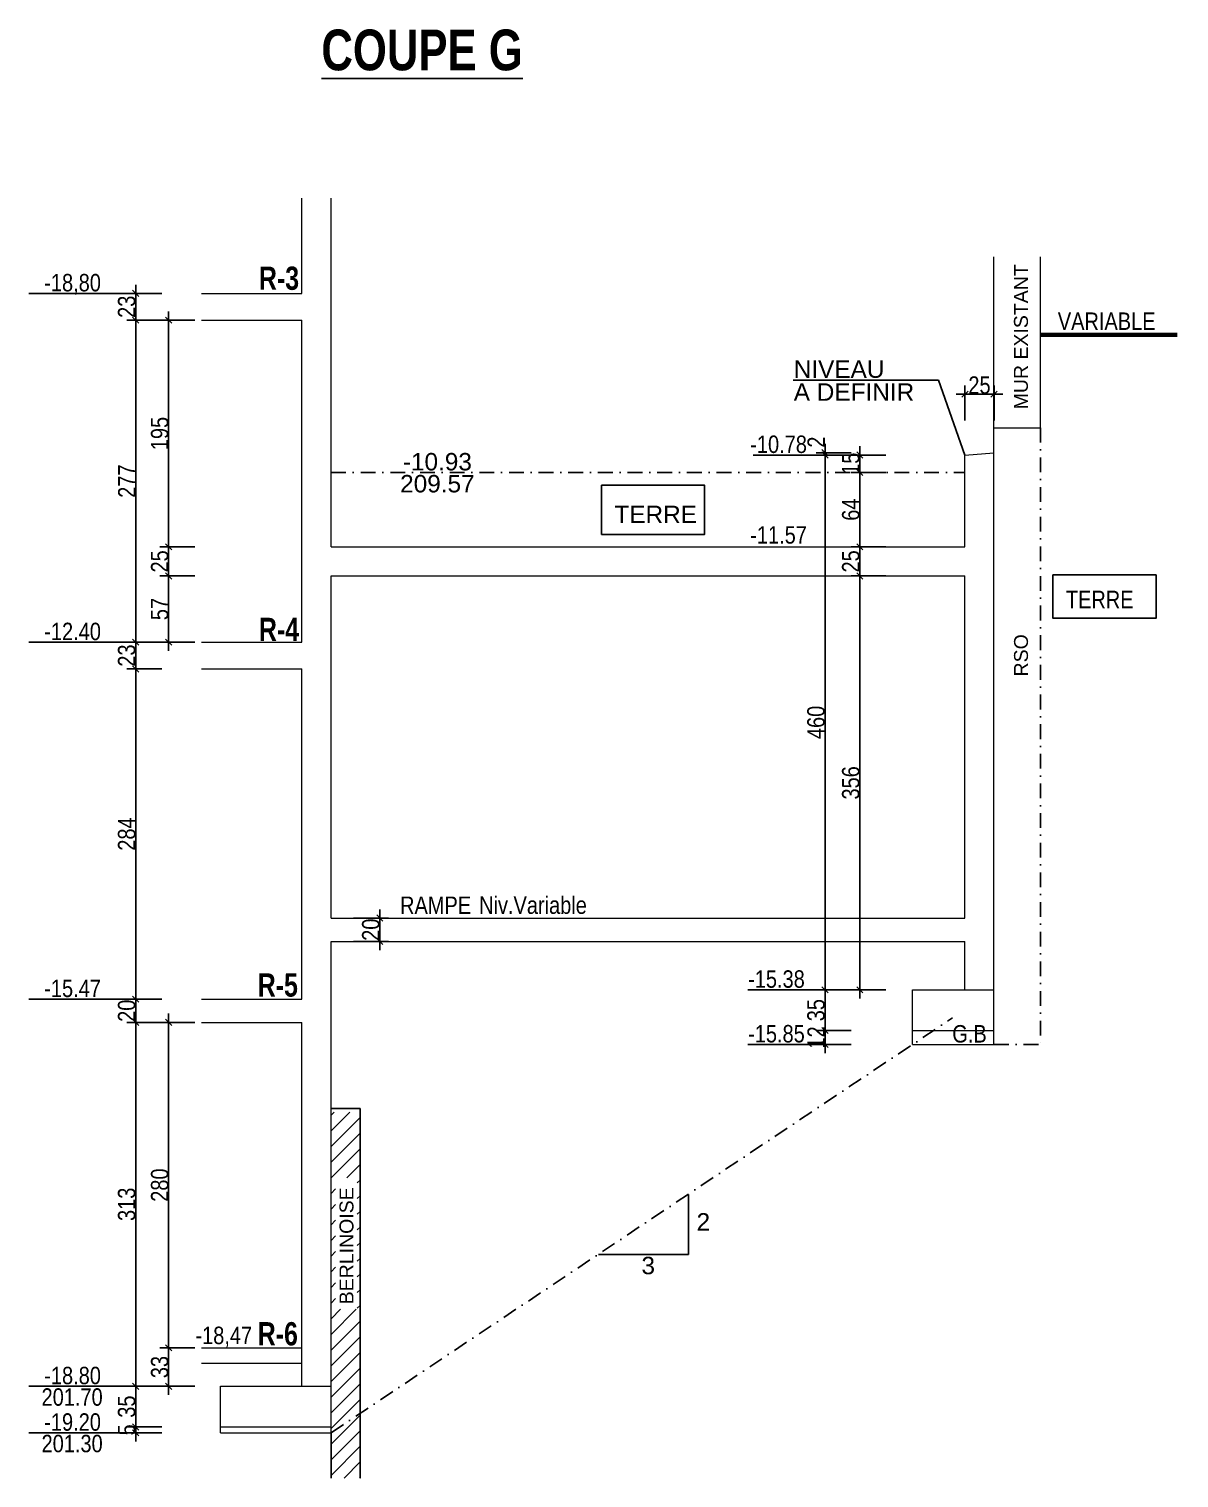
# Model space of a CAD drawing. Header units: millimetres. Extents: x -26249 to 60250, y -21218 to 23336.
# Drawn here: x 31769 to 32758, y 1160 to 2407 of the extents above; entities that cross this region are included whole.
import ezdxf
from ezdxf.enums import TextEntityAlignment as Align

# ---------------------------------------------------------------- set-up
doc = ezdxf.new("R2010")
doc.units = ezdxf.units.MM
doc.linetypes.add('TIRETPTX2', pattern=[50.8, 25.4, -12.7, 0, -12.7])
for name, color, linetype in [('01_cote_gen', 4, 'Continuous'), ('01_linteaux', 2, 'Continuous'), ('01_poch_murs', 253, 'Continuous'), ('01_texte', 230, 'Continuous'), ('AA_COTES', 2, 'Continuous')]:
    doc.layers.add(name, color=color, linetype=linetype)
doc.layers.add('01_murs_coup', color=5, linetype='Continuous', lineweight=60)
doc.layers.add('01_PIEUX', color=5, linetype='Continuous', lineweight=60)
doc.styles.add('ARIAL NA', font='ARIALN.TTF')
doc.styles.add('impact', font='impact.ttf')
doc.styles.add('MATTE_TXT', font='arial.ttf')
doc.styles.add('STYLE2', font='ARIALN.TTF')
doc.dimstyles.new('JB50', dxfattribs={"dimscale": 0.1, "dimtxt": 150, "dimasz": 15, "dimexe": 0.1, "dimexo": 0.1, "dimgap": 0.09, "dimtad": 1, "dimdec": 1, "dimdsep": 46, "dimtxsty": 'STYLE2', "dimblk1": 'BOND_G', "dimblk2": 'BOND_D', "dimsah": 1, "dimcen": 1.5, "dimdle": 0.01, "dimse1": 1, "dimse2": 1, "dimclrd": 4, "dimclre": 2, "dimclrt": 6, "dimazin": 2, "dimtfac": 2.333333, "dimtdec": 1, "dimtix": 1, "dimtmove": 2, "dimatfit": 3, "dimldrblk": 'BOND_G', "dimfxl": 1, "dimtolj": 1, "dimtzin": 0, "dimarcsym": 0})

# ---------------------------------------------------------------- blocks, each defined once
blk = doc.blocks.new('BOND_G')
at = {"layer": 'AA_COTES', "color": 0}
for p, q in [((0, -5), (0, 15)), ((5, 0), (-5, 0)), ((1.77, 1.77), (-1.77, -1.77))]:
    blk.add_line(p, q, dxfattribs=at)
blk = doc.blocks.new('BOND_D')
at = {"layer": 'AA_COTES', "color": 0}
for p, q in [((5, 0), (-5, 0)), ((-1.77, -1.77), (1.77, 1.77)), ((0, 5), (0, -15))]:
    blk.add_line(p, q, dxfattribs=at)
blk = doc.blocks.new('*D1783')
at = {"layer": '01_cote_gen', "color": 4, "lineweight": -2, "transparency": 16777216}
blk.add_line((31860.6, 1240.7), (31860.6, 1550.7), dxfattribs=at)
at = {"layer": 'Defpoints', "color": 0, "transparency": 16777216}
for p in [(31860.6, 1552.2), (31907.2, 1552.2), (31923.7, 1239.2)]:
    blk.add_point(p, dxfattribs=at)
at = {"layer": '01_cote_gen', "color": 4, "lineweight": -2, "transparency": 16777216, "xscale": 1.5, "yscale": 1.5, "zscale": 1.5}
for name, p, rotation in [('BOND_D', (31860.6, 1552.2), 90), ('BOND_G', (31860.6, 1239.2), 270)]:
    blk.add_blockref(name, p, dxfattribs=dict(at, rotation=rotation))
at = {"layer": '01_cote_gen', "color": 6, "transparency": 16777216, "insert": (31852.9, 1395.7), "char_height": 15, "attachment_point": 5, "rotation": 90, "style": 'STYLE2'}
blk.add_mtext('\\A1;313', dxfattribs=at)
blk = doc.blocks.new('*D1784')
at = {"layer": '01_cote_gen', "color": 4, "lineweight": -2, "transparency": 16777216}
blk.add_line((31888.9, 1240.7), (31888.9, 1270.7), dxfattribs=at)
at = {"layer": 'Defpoints', "color": 0, "transparency": 16777216}
for p in [(31888.9, 1272.2), (31923.7, 1272.2), (31923.7, 1239.2)]:
    blk.add_point(p, dxfattribs=at)
at = {"layer": '01_cote_gen', "color": 4, "lineweight": -2, "transparency": 16777216, "xscale": 1.5, "yscale": 1.5, "zscale": 1.5}
for name, p, rotation in [('BOND_D', (31888.9, 1272.2), 90), ('BOND_G', (31888.9, 1239.2), 270)]:
    blk.add_blockref(name, p, dxfattribs=dict(at, rotation=rotation))
at = {"layer": '01_cote_gen', "color": 6, "transparency": 16777216, "insert": (31881.3, 1255.7), "char_height": 15, "attachment_point": 5, "rotation": 90, "style": 'STYLE2'}
blk.add_mtext('\\A1;33', dxfattribs=at)
blk = doc.blocks.new('*D1785')
at = {"layer": '01_cote_gen', "color": 4, "lineweight": -2, "transparency": 16777216}
blk.add_line((31888.9, 1273.7), (31888.9, 1550.7), dxfattribs=at)
at = {"layer": 'Defpoints', "color": 0, "transparency": 16777216}
for p in [(31888.9, 1552.2), (31907.2, 1552.2), (31907.2, 1272.2)]:
    blk.add_point(p, dxfattribs=at)
at = {"layer": '01_cote_gen', "color": 4, "lineweight": -2, "transparency": 16777216, "xscale": 1.5, "yscale": 1.5, "zscale": 1.5}
for name, p, rotation in [('BOND_D', (31888.9, 1552.2), 90), ('BOND_G', (31888.9, 1272.2), 270)]:
    blk.add_blockref(name, p, dxfattribs=dict(at, rotation=rotation))
at = {"layer": '01_cote_gen', "color": 6, "transparency": 16777216, "insert": (31881.3, 1412.2), "char_height": 15, "attachment_point": 5, "rotation": 90, "style": 'STYLE2'}
blk.add_mtext('\\A1;280', dxfattribs=at)
blk = doc.blocks.new('*D1795')
at = {"layer": '01_cote_gen', "color": 4, "lineweight": -2, "transparency": 16777216}
blk.add_line((31860.6, 1553.7), (31860.6, 1570.7), dxfattribs=at)
at = {"layer": 'Defpoints', "color": 0, "transparency": 16777216}
for p in [(31860.6, 1572.2), (31949.4, 1572.2), (31949.4, 1552.2)]:
    blk.add_point(p, dxfattribs=at)
at = {"layer": '01_cote_gen', "color": 4, "lineweight": -2, "transparency": 16777216, "xscale": 1.5, "yscale": 1.5, "zscale": 1.5}
for name, p, rotation in [('BOND_D', (31860.6, 1572.2), 90), ('BOND_G', (31860.6, 1552.2), 270)]:
    blk.add_blockref(name, p, dxfattribs=dict(at, rotation=rotation))
at = {"layer": '01_cote_gen', "color": 6, "transparency": 16777216, "insert": (31852.9, 1562.2), "char_height": 15, "attachment_point": 5, "rotation": 90, "style": 'STYLE2'}
blk.add_mtext('\\A1;20', dxfattribs=at)
blk = doc.blocks.new('*D1796')
at = {"layer": '01_cote_gen', "color": 4, "lineweight": -2, "transparency": 16777216}
blk.add_line((31860.6, 1573.7), (31860.6, 1854.7), dxfattribs=at)
at = {"layer": 'Defpoints', "color": 0, "transparency": 16777216}
for p in [(31860.6, 1856.2), (31917.1, 1856.2), (31917.1, 1572.2)]:
    blk.add_point(p, dxfattribs=at)
at = {"layer": '01_cote_gen', "color": 4, "lineweight": -2, "transparency": 16777216, "xscale": 1.5, "yscale": 1.5, "zscale": 1.5}
for name, p, rotation in [('BOND_D', (31860.6, 1856.2), 90), ('BOND_G', (31860.6, 1572.2), 270)]:
    blk.add_blockref(name, p, dxfattribs=dict(at, rotation=rotation))
at = {"layer": '01_cote_gen', "color": 6, "transparency": 16777216, "insert": (31852.9, 1714.2), "char_height": 15, "attachment_point": 5, "rotation": 90, "style": 'STYLE2'}
blk.add_mtext('\\A1;284', dxfattribs=at)
blk = doc.blocks.new('*D1797')
at = {"layer": '01_cote_gen', "color": 4, "lineweight": -2, "transparency": 16777216}
blk.add_line((31860.6, 1857.7), (31860.6, 1877.7), dxfattribs=at)
at = {"layer": 'Defpoints', "color": 0, "transparency": 16777216}
for p in [(31860.6, 1879.2), (31927.3, 1879.2), (31927.3, 1856.2)]:
    blk.add_point(p, dxfattribs=at)
at = {"layer": '01_cote_gen', "color": 4, "lineweight": -2, "transparency": 16777216, "xscale": 1.5, "yscale": 1.5, "zscale": 1.5}
for name, p, rotation in [('BOND_D', (31860.6, 1879.2), 90), ('BOND_G', (31860.6, 1856.2), 270)]:
    blk.add_blockref(name, p, dxfattribs=dict(at, rotation=rotation))
at = {"layer": '01_cote_gen', "color": 6, "transparency": 16777216, "insert": (31852.9, 1867.7), "char_height": 15, "attachment_point": 5, "rotation": 90, "style": 'STYLE2'}
blk.add_mtext('\\A1;23', dxfattribs=at)
blk = doc.blocks.new('*D1798')
at = {"layer": '01_cote_gen', "color": 4, "lineweight": -2, "transparency": 16777216}
blk.add_line((31860.6, 1880.7), (31860.6, 2154.7), dxfattribs=at)
at = {"layer": 'Defpoints', "color": 0, "transparency": 16777216}
for p in [(31860.6, 2156.2), (31960.3, 2156.2), (31980.8, 1879.2)]:
    blk.add_point(p, dxfattribs=at)
at = {"layer": '01_cote_gen', "color": 4, "lineweight": -2, "transparency": 16777216, "xscale": 1.5, "yscale": 1.5, "zscale": 1.5}
for name, p, rotation in [('BOND_D', (31860.6, 2156.2), 90), ('BOND_G', (31860.6, 1879.2), 270)]:
    blk.add_blockref(name, p, dxfattribs=dict(at, rotation=rotation))
at = {"layer": '01_cote_gen', "color": 6, "transparency": 16777216, "insert": (31853, 2017.7), "char_height": 15, "attachment_point": 5, "rotation": 90, "style": 'STYLE2'}
blk.add_mtext('\\A1;277', dxfattribs=at)
blk = doc.blocks.new('*D1799')
at = {"layer": '01_cote_gen', "color": 4, "lineweight": -2, "transparency": 16777216}
blk.add_line((31860.6, 2157.7), (31860.6, 2177.7), dxfattribs=at)
at = {"layer": 'Defpoints', "color": 0, "transparency": 16777216}
for p in [(31860.6, 2179.2), (31936.7, 2179.2), (31960.3, 2156.2)]:
    blk.add_point(p, dxfattribs=at)
at = {"layer": '01_cote_gen', "color": 4, "lineweight": -2, "transparency": 16777216, "xscale": 1.5, "yscale": 1.5, "zscale": 1.5}
for name, p, rotation in [('BOND_D', (31860.6, 2179.2), 90), ('BOND_G', (31860.6, 2156.2), 270)]:
    blk.add_blockref(name, p, dxfattribs=dict(at, rotation=rotation))
at = {"layer": '01_cote_gen', "color": 6, "transparency": 16777216, "insert": (31852.9, 2167.7), "char_height": 15, "attachment_point": 5, "rotation": 90, "style": 'STYLE2'}
blk.add_mtext('\\A1;23', dxfattribs=at)
blk = doc.blocks.new('*D1786')
at = {"layer": '01_cote_gen', "color": 4, "lineweight": -2, "transparency": 16777216}
blk.add_line((32483.2, 1962.7), (32483.2, 2023.7), dxfattribs=at)
at = {"layer": 'Defpoints', "color": 0, "transparency": 16777216}
for p in [(32483.2, 2025.2), (32504.5, 2025.2), (32494.8, 1961.2)]:
    blk.add_point(p, dxfattribs=at)
at = {"layer": '01_cote_gen', "color": 4, "lineweight": -2, "transparency": 16777216, "xscale": 1.5, "yscale": 1.5, "zscale": 1.5}
for name, p, rotation in [('BOND_D', (32483.2, 2025.2), 90), ('BOND_G', (32483.2, 1961.2), 270)]:
    blk.add_blockref(name, p, dxfattribs=dict(at, rotation=rotation))
at = {"layer": '01_cote_gen', "color": 6, "transparency": 16777216, "insert": (32475.5, 1993.2), "char_height": 15, "attachment_point": 5, "rotation": 90, "style": 'STYLE2'}
blk.add_mtext('\\A1;64', dxfattribs=at)
blk = doc.blocks.new('*D1787')
at = {"layer": '01_cote_gen', "color": 4, "lineweight": -2, "transparency": 16777216}
for p, q in [((32483.2, 2041.7), (32483.2, 2043.2)), ((32483.2, 2040.2), (32483.2, 2025.2)), ((32483.2, 2023.7), (32483.2, 2022.2))]:
    blk.add_line(p, q, dxfattribs=at)
at = {"layer": 'Defpoints', "color": 0, "transparency": 16777216}
for p in [(32505.7, 2040.2), (32483.2, 2025.2), (32505.7, 2025.2)]:
    blk.add_point(p, dxfattribs=at)
at = {"layer": '01_cote_gen', "color": 4, "lineweight": -2, "transparency": 16777216, "xscale": 1.5, "yscale": 1.5, "zscale": 1.5}
for name, p, rotation in [('BOND_G', (32483.2, 2040.2), 270), ('BOND_D', (32483.2, 2025.2), 90)]:
    blk.add_blockref(name, p, dxfattribs=dict(at, rotation=rotation))
at = {"layer": '01_cote_gen', "color": 6, "transparency": 16777216, "insert": (32475.5, 2032.7), "char_height": 15, "attachment_point": 5, "rotation": 90, "style": 'STYLE2'}
blk.add_mtext('\\A1;15', dxfattribs=at)
blk = doc.blocks.new('*D1788')
at = {"layer": '01_cote_gen', "color": 4, "lineweight": -2, "transparency": 16777216}
for p, q in [((32453.3, 2043.7), (32453.3, 2045.2)), ((32453.3, 2042.2), (32453.3, 2040.2)), ((32453.3, 2038.7), (32453.3, 2037.2))]:
    blk.add_line(p, q, dxfattribs=at)
at = {"layer": 'Defpoints', "color": 0, "transparency": 16777216}
for p in [(32453.3, 2040.2), (32475.8, 2042.2), (32502.4, 2040.2)]:
    blk.add_point(p, dxfattribs=at)
at = {"layer": '01_cote_gen', "color": 4, "lineweight": -2, "transparency": 16777216, "xscale": 1.5, "yscale": 1.5, "zscale": 1.5}
for name, p, rotation in [('BOND_G', (32453.3, 2042.2), 270), ('BOND_D', (32453.3, 2040.2), 90)]:
    blk.add_blockref(name, p, dxfattribs=dict(at, rotation=rotation))
at = {"layer": '01_cote_gen', "color": 6, "transparency": 16777216, "insert": (32445.7, 2051.3), "char_height": 15, "attachment_point": 5, "rotation": 90, "style": 'STYLE2'}
blk.add_mtext('\\A1;2', dxfattribs=at)
blk = doc.blocks.new('*D1789')
at = {"layer": '01_cote_gen', "color": 4, "lineweight": -2, "transparency": 16777216}
blk.add_line((32483.2, 1581.7), (32483.2, 1934.7), dxfattribs=at)
at = {"layer": 'Defpoints', "color": 0, "transparency": 16777216}
for p in [(32483.2, 1936.2), (32498.4, 1936.2), (32487.3, 1580.2)]:
    blk.add_point(p, dxfattribs=at)
at = {"layer": '01_cote_gen', "color": 4, "lineweight": -2, "transparency": 16777216, "xscale": 1.5, "yscale": 1.5, "zscale": 1.5}
for name, p, rotation in [('BOND_D', (32483.2, 1936.2), 90), ('BOND_G', (32483.2, 1580.2), 270)]:
    blk.add_blockref(name, p, dxfattribs=dict(at, rotation=rotation))
at = {"layer": '01_cote_gen', "color": 6, "transparency": 16777216, "insert": (32475.5, 1758.2), "char_height": 15, "attachment_point": 5, "rotation": 90, "style": 'STYLE2'}
blk.add_mtext('\\A1;356', dxfattribs=at)
blk = doc.blocks.new('*D1790')
at = {"layer": '01_cote_gen', "color": 4, "lineweight": -2, "transparency": 16777216}
blk.add_line((32483.2, 1937.7), (32483.2, 1959.7), dxfattribs=at)
at = {"layer": 'Defpoints', "color": 0, "transparency": 16777216}
for p in [(32483.2, 1961.2), (32505.7, 1961.2), (32505.7, 1936.2)]:
    blk.add_point(p, dxfattribs=at)
at = {"layer": '01_cote_gen', "color": 4, "lineweight": -2, "transparency": 16777216, "xscale": 1.5, "yscale": 1.5, "zscale": 1.5}
for name, p, rotation in [('BOND_D', (32483.2, 1961.2), 90), ('BOND_G', (32483.2, 1936.2), 270)]:
    blk.add_blockref(name, p, dxfattribs=dict(at, rotation=rotation))
at = {"layer": '01_cote_gen', "color": 6, "transparency": 16777216, "insert": (32475.5, 1948.7), "char_height": 15, "attachment_point": 5, "rotation": 90, "style": 'STYLE2'}
blk.add_mtext('\\A1;25', dxfattribs=at)
blk = doc.blocks.new('*D1781')
at = {"layer": '01_cote_gen', "color": 4, "lineweight": -2, "transparency": 16777216}
blk.add_line((32453.3, 1581.7), (32453.3, 2038.7), dxfattribs=at)
at = {"layer": 'Defpoints', "color": 0, "transparency": 16777216}
for p in [(32453.3, 2040.2), (32505.7, 2040.2), (32475.7, 1580.2)]:
    blk.add_point(p, dxfattribs=at)
at = {"layer": '01_cote_gen', "color": 4, "lineweight": -2, "transparency": 16777216, "xscale": 1.5, "yscale": 1.5, "zscale": 1.5}
for name, p, rotation in [('BOND_D', (32453.3, 2040.2), 90), ('BOND_G', (32453.3, 1580.2), 270)]:
    blk.add_blockref(name, p, dxfattribs=dict(at, rotation=rotation))
at = {"layer": '01_cote_gen', "color": 6, "transparency": 16777216, "insert": (32445.6, 1810.2), "char_height": 15, "attachment_point": 5, "rotation": 90, "style": 'STYLE2'}
blk.add_mtext('\\A1;460', dxfattribs=at)
blk = doc.blocks.new('*D1782')
at = {"layer": '01_cote_gen', "color": 4, "lineweight": -2, "transparency": 16777216}
blk.add_line((32575.1, 2092.5), (32597.1, 2092.5), dxfattribs=at)
at = {"layer": 'Defpoints', "color": 0, "transparency": 16777216}
for p in [(32598.6, 2092.5), (32573.6, 2075.4), (32598.6, 2060.9)]:
    blk.add_point(p, dxfattribs=at)
at = {"layer": '01_cote_gen', "color": 4, "lineweight": -2, "transparency": 16777216, "xscale": 1.5, "yscale": 1.5, "zscale": 1.5, "rotation": 180}
blk.add_blockref('BOND_G', (32573.6, 2092.5), dxfattribs=at)
at = {"layer": '01_cote_gen', "color": 4, "lineweight": -2, "transparency": 16777216, "xscale": 1.5, "yscale": 1.5, "zscale": 1.5}
blk.add_blockref('BOND_D', (32598.6, 2092.5), dxfattribs=at)
at = {"layer": '01_cote_gen', "color": 6, "transparency": 16777216, "insert": (32586.1, 2100.2), "char_height": 15, "attachment_point": 5, "style": 'STYLE2'}
blk.add_mtext('\\A1;25', dxfattribs=at)
blk = doc.blocks.new('*D1791')
at = {"layer": '01_cote_gen', "color": 4, "lineweight": -2, "transparency": 16777216}
blk.add_line((32070.5, 1640.4), (32070.5, 1623.3), dxfattribs=at)
at = {"layer": 'Defpoints', "color": 0, "transparency": 16777216}
for p in [(32058.8, 1641.9), (32058.8, 1621.8), (32070.5, 1621.8)]:
    blk.add_point(p, dxfattribs=at)
at = {"layer": '01_cote_gen', "color": 4, "lineweight": -2, "transparency": 16777216, "xscale": 1.5, "yscale": 1.5, "zscale": 1.5}
for name, p, rotation in [('BOND_G', (32070.5, 1641.9), 90), ('BOND_D', (32070.5, 1621.8), 270)]:
    blk.add_blockref(name, p, dxfattribs=dict(at, rotation=rotation))
at = {"layer": '01_cote_gen', "color": 6, "transparency": 16777216, "insert": (32062.8, 1631.9), "char_height": 15, "attachment_point": 5, "rotation": 90, "style": 'STYLE2'}
blk.add_mtext('\\A1;20', dxfattribs=at)
blk = doc.blocks.new('*D1792')
at = {"layer": '01_cote_gen', "color": 4, "lineweight": -2, "transparency": 16777216}
for p, q in [((31860.6, 1205.7), (31860.6, 1207.2)), ((31860.6, 1204.2), (31860.6, 1199.2)), ((31860.6, 1197.7), (31860.6, 1196.2))]:
    blk.add_line(p, q, dxfattribs=at)
at = {"layer": 'Defpoints', "color": 0, "transparency": 16777216}
for p in [(31860.6, 1199.2), (31933.6, 1204.2), (31933.6, 1199.2)]:
    blk.add_point(p, dxfattribs=at)
at = {"layer": '01_cote_gen', "color": 4, "lineweight": -2, "transparency": 16777216, "xscale": 1.5, "yscale": 1.5, "zscale": 1.5}
for name, p, rotation in [('BOND_G', (31860.6, 1204.2), 270), ('BOND_D', (31860.6, 1199.2), 90)]:
    blk.add_blockref(name, p, dxfattribs=dict(at, rotation=rotation))
at = {"layer": '01_cote_gen', "color": 6, "transparency": 16777216, "insert": (31852.9, 1201.7), "char_height": 15, "attachment_point": 5, "rotation": 90, "style": 'STYLE2'}
blk.add_mtext('\\A1;5', dxfattribs=at)
blk = doc.blocks.new('*D1793')
at = {"layer": '01_cote_gen', "color": 4, "lineweight": -2, "transparency": 16777216}
blk.add_line((31860.6, 1205.7), (31860.6, 1237.7), dxfattribs=at)
at = {"layer": 'Defpoints', "color": 0, "transparency": 16777216}
for p in [(31860.6, 1239.2), (31933.6, 1239.2), (31933.6, 1204.2)]:
    blk.add_point(p, dxfattribs=at)
at = {"layer": '01_cote_gen', "color": 4, "lineweight": -2, "transparency": 16777216, "xscale": 1.5, "yscale": 1.5, "zscale": 1.5}
for name, p, rotation in [('BOND_D', (31860.6, 1239.2), 90), ('BOND_G', (31860.6, 1204.2), 270)]:
    blk.add_blockref(name, p, dxfattribs=dict(at, rotation=rotation))
at = {"layer": '01_cote_gen', "color": 6, "transparency": 16777216, "insert": (31852.9, 1221.7), "char_height": 15, "attachment_point": 5, "rotation": 90, "style": 'STYLE2'}
blk.add_mtext('\\A1;35', dxfattribs=at)
blk = doc.blocks.new('*D1794')
at = {"layer": '01_cote_gen', "color": 4, "lineweight": -2, "transparency": 16777216}
blk.add_line((32453.3, 1546.7), (32453.3, 1578.7), dxfattribs=at)
at = {"layer": 'Defpoints', "color": 0, "transparency": 16777216}
for p in [(32453.3, 1580.2), (32528.6, 1580.2), (32528.6, 1545.2)]:
    blk.add_point(p, dxfattribs=at)
at = {"layer": '01_cote_gen', "color": 4, "lineweight": -2, "transparency": 16777216, "xscale": 1.5, "yscale": 1.5, "zscale": 1.5}
for name, p, rotation in [('BOND_D', (32453.3, 1580.2), 90), ('BOND_G', (32453.3, 1545.2), 270)]:
    blk.add_blockref(name, p, dxfattribs=dict(at, rotation=rotation))
at = {"layer": '01_cote_gen', "color": 6, "transparency": 16777216, "insert": (32445.6, 1562.7), "char_height": 15, "attachment_point": 5, "rotation": 90, "style": 'STYLE2'}
blk.add_mtext('\\A1;35', dxfattribs=at)
blk = doc.blocks.new('*D1800')
at = {"layer": '01_cote_gen', "color": 4, "lineweight": -2, "transparency": 16777216}
blk.add_line((31888.9, 1880.7), (31888.9, 1934.7), dxfattribs=at)
at = {"layer": 'Defpoints', "color": 0, "transparency": 16777216}
for p in [(31888.9, 1936.2), (32028.6, 1936.2), (32003.6, 1879.2)]:
    blk.add_point(p, dxfattribs=at)
at = {"layer": '01_cote_gen', "color": 4, "lineweight": -2, "transparency": 16777216, "xscale": 1.5, "yscale": 1.5, "zscale": 1.5}
for name, p, rotation in [('BOND_D', (31888.9, 1936.2), 90), ('BOND_G', (31888.9, 1879.2), 270)]:
    blk.add_blockref(name, p, dxfattribs=dict(at, rotation=rotation))
at = {"layer": '01_cote_gen', "color": 6, "transparency": 16777216, "insert": (31881.3, 1907.7), "char_height": 15, "attachment_point": 5, "rotation": 90, "style": 'STYLE2'}
blk.add_mtext('\\A1;57', dxfattribs=at)
blk = doc.blocks.new('*D1801')
at = {"layer": '01_cote_gen', "color": 4, "lineweight": -2, "transparency": 16777216}
blk.add_line((31888.9, 1937.7), (31888.9, 1959.7), dxfattribs=at)
at = {"layer": 'Defpoints', "color": 0, "transparency": 16777216}
for p in [(31888.9, 1961.2), (32049.5, 1961.2), (32049.5, 1936.2)]:
    blk.add_point(p, dxfattribs=at)
at = {"layer": '01_cote_gen', "color": 4, "lineweight": -2, "transparency": 16777216, "xscale": 1.5, "yscale": 1.5, "zscale": 1.5}
for name, p, rotation in [('BOND_D', (31888.9, 1961.2), 90), ('BOND_G', (31888.9, 1936.2), 270)]:
    blk.add_blockref(name, p, dxfattribs=dict(at, rotation=rotation))
at = {"layer": '01_cote_gen', "color": 6, "transparency": 16777216, "insert": (31881.3, 1948.7), "char_height": 15, "attachment_point": 5, "rotation": 90, "style": 'STYLE2'}
blk.add_mtext('\\A1;25', dxfattribs=at)
blk = doc.blocks.new('*D1802')
at = {"layer": '01_cote_gen', "color": 4, "lineweight": -2, "transparency": 16777216}
blk.add_line((31888.9, 1962.7), (31888.9, 2154.7), dxfattribs=at)
at = {"layer": 'Defpoints', "color": 0, "transparency": 16777216}
for p in [(31888.9, 2156.2), (31917.1, 2156.2), (32070, 1961.2)]:
    blk.add_point(p, dxfattribs=at)
at = {"layer": '01_cote_gen', "color": 4, "lineweight": -2, "transparency": 16777216, "xscale": 1.5, "yscale": 1.5, "zscale": 1.5}
for name, p, rotation in [('BOND_D', (31888.9, 2156.2), 90), ('BOND_G', (31888.9, 1961.2), 270)]:
    blk.add_blockref(name, p, dxfattribs=dict(at, rotation=rotation))
at = {"layer": '01_cote_gen', "color": 6, "transparency": 16777216, "insert": (31881.3, 2058.7), "char_height": 15, "attachment_point": 5, "rotation": 90, "style": 'STYLE2'}
blk.add_mtext('\\A1;195', dxfattribs=at)
blk = doc.blocks.new('*D1803')
at = {"layer": '01_cote_gen', "color": 4, "lineweight": -2, "transparency": 16777216}
for p, q in [((32453.3, 1546.7), (32453.3, 1548.2)), ((32453.3, 1545.2), (32453.3, 1533.2)), ((32453.3, 1531.7), (32453.3, 1530.2))]:
    blk.add_line(p, q, dxfattribs=at)
at = {"layer": 'Defpoints', "color": 0, "transparency": 16777216}
for p in [(32453.3, 1533.2), (32555.2, 1545.2), (32555.2, 1533.2)]:
    blk.add_point(p, dxfattribs=at)
at = {"layer": '01_cote_gen', "color": 4, "lineweight": -2, "transparency": 16777216, "xscale": 1.5, "yscale": 1.5, "zscale": 1.5}
for name, p, rotation in [('BOND_G', (32453.3, 1545.2), 270), ('BOND_D', (32453.3, 1533.2), 90)]:
    blk.add_blockref(name, p, dxfattribs=dict(at, rotation=rotation))
at = {"layer": '01_cote_gen', "color": 6, "transparency": 16777216, "insert": (32445.7, 1539.2), "char_height": 15, "attachment_point": 5, "rotation": 90, "style": 'STYLE2'}
blk.add_mtext('\\A1;12', dxfattribs=at)

msp = doc.modelspace()

# ---------------------------------------------------------------- hatches: boundary and pattern name
at = {"layer": '01_poch_murs'}
h = msp.add_hatch(dxfattribs=at)
h.set_pattern_fill('ANSI31', color=256, scale=3)
h.set_pattern_definition([(45, (20372.339, -54.166), (-6.735192, 6.735192), [])])
h.paths.add_polyline_path([(32053.58, 1475.003), (32028.58, 1475.003)], flags=17)
h.paths.add_polyline_path([(32051.147, 1305.415), (32051.147, 1418.612), (32032.521, 1418.612), (32032.521, 1305.415)], flags=16)
h.paths.add_polyline_path([(32053.055, 1160.27), (32053.58, 1160.27), (32053.58, 1160.619)])
h.paths.add_polyline_path([(32028.58, 1160.27), (32053.055, 1160.27), (32053.58, 1160.619), (32053.58, 1475.003), (32028.58, 1475.003)])

# ---------------------------------------------------------------- linework, layer by layer
at = {"layer": '01_linteaux', "linetype": 'TIRETPTX2', "ltscale": 0.5}
for p, q in [((32638.58, 2063.624), (32638.58, 1533.157)), ((32028.58, 2025.168), (32573.58, 2025.168)), ((32028.58, 1199.168), (32562.947, 1556.113)), ((32598.58, 1533.157), (32638.58, 1533.157))]:
    msp.add_line(p, q, dxfattribs=at)
at = {"layer": '01_linteaux'}
for p, q in [((32028.58, 1478.168), (32053.58, 1478.168)), ((32053.58, 1478.168), (32053.58, 1160.27)), ((32028.58, 1199.168), (32028.58, 1160.27))]:
    msp.add_line(p, q, dxfattribs=at)
at = {"layer": '01_murs_coup'}
msp.add_line((32638.58, 2143.624), (32756.158, 2143.624), dxfattribs=at)
at = {"layer": '01_murs_coup', "const_width": 3}
msp.add_lwpolyline([(32638.58, 2143.624), (32756.158, 2143.624)], dxfattribs=at)
at = {"layer": '01_PIEUX', "linetype": 'Continuous', "lineweight": 5}
for p, q in [((32003.58, 2179.168), (32003.58, 2261.244)), ((32028.58, 1961.168), (32028.58, 2261.244)), ((32598.58, 1533.157, 555786330.35), (32598.58, 2210.761)), ((32638.58, 2063.624, 103770546.406), (32638.58, 2210.761)), ((31917.093, 2179.168), (32003.58, 2179.168)), ((31917.093, 2156.168), (32003.58, 2156.168)), ((32003.58, 1879.168), (32003.58, 2156.168)), ((32598.58, 2063.624), (32638.58, 2063.624)), ((32573.58, 2040.168), (32598.58, 2042.168)), ((32573.58, 1961.168), (32573.58, 2040.168)), ((32028.58, 1961.168), (32573.58, 1961.168)), ((32028.58, 1936.168), (32573.58, 1936.168)), ((32028.58, 1641.867), (32028.58, 1936.168)), ((32573.58, 1641.867), (32573.58, 1936.168)), ((31917.093, 1879.168), (32003.58, 1879.168)), ((31917.093, 1856.168), (32003.58, 1856.168)), ((32003.58, 1572.168), (32003.58, 1856.168)), ((32028.58, 1641.867), (32573.58, 1641.867)), ((32028.58, 1621.846), (32573.58, 1621.846)), ((32028.58, 1199.168), (32028.58, 1621.846)), ((32573.58, 1580.182), (32573.58, 1621.846)), ((31917.093, 1572.168), (32003.58, 1572.168)), ((32528.58, 1533.157), (32528.58, 1580.182)), ((32528.58, 1580.182), (32598.58, 1580.182)), ((31917.093, 1552.168), (32003.58, 1552.168)), ((32003.58, 1239.168), (32003.58, 1552.168)), ((32528.58, 1545.182), (32598.58, 1545.182)), ((32528.58, 1533.157), (32598.58, 1533.157)), ((31917.093, 1272.168), (32003.58, 1272.168)), ((31917.093, 1259.168), (32003.58, 1259.168)), ((31933.58, 1239.168), (32028.58, 1239.168)), ((31933.58, 1199.168), (31933.58, 1239.168)), ((31933.58, 1204.168), (32028.58, 1204.168)), ((31933.58, 1199.168), (32028.58, 1199.168))]:
    msp.add_line(p, q, dxfattribs=at)
at = {"layer": '01_texte'}
for p, q in [((31768.852, 2179.168), (31853.073, 2179.168)), ((32550.827, 2104.549), (32425.94, 2104.549)), ((32573.58, 2040.168), (32550.827, 2104.549)), ((32391.574, 2040.168), (32445.785, 2040.168)), ((31768.852, 1879.168), (31853.073, 1879.168)), ((31768.852, 1572.168), (31853.073, 1572.168)), ((32386.835, 1580.182), (32445.785, 1580.182)), ((32386.835, 1533.157), (32445.785, 1533.157)), ((32336.044, 1404.144), (32336.044, 1352.438)), ((32336.044, 1352.438), (32258.485, 1352.438)), ((31768.852, 1239.168), (31853.073, 1239.168)), ((31768.852, 1199.168), (31853.073, 1199.168))]:
    msp.add_line(p, q, dxfattribs=at)
for points in [[(32261.171, 2014.231), (32349.761, 2014.231), (32349.761, 1971.939), (32261.171, 1971.939)], [(32649.304, 1937.045), (32737.894, 1937.045), (32737.894, 1899.753), (32649.304, 1899.753)]]:
    msp.add_lwpolyline(points, close=True, dxfattribs=at)

# ---------------------------------------------------------------- texts
at = {"layer": '01_texte', "style": 'impact'}
msp.add_text('%%UCOUPE G', height=35, dxfattribs=at).set_placement((32106.832, 2360.615), align=Align.BOTTOM_CENTER)
at = {"layer": '01_texte'}
for s, height, style, p in [('-18,80', 15, 'ARIAL NA', (31781.975, 2180.942)), ('R-3', 20, 'impact', (31966.535, 2182.281)), ('VARIABLE', 15, 'ARIAL NA', (32653.452, 2147.78)), ('NIVEAU', 15, 'MATTE_TXT', (32426.387, 2106.557)), ('A DEFINIR', 15, 'MATTE_TXT', (32426.387, 2086.868)), ('-10.78', 15, 'ARIAL NA', (32389.004, 2041.942)), ('-10.93', 15, 'MATTE_TXT', (32090.276, 2026.942)), ('209.57', 15, 'MATTE_TXT', (32087.964, 2008.037)), ('TERRE', 15, 'MATTE_TXT', (32272.216, 1981.631)), ('-11.57', 15, 'ARIAL NA', (32389.004, 1963.981)), ('TERRE', 15, 'ARIAL NA', (32660.35, 1908.445)), ('-12.40', 15, 'ARIAL NA', (31781.975, 1880.942)), ('R-4', 20, 'impact', (31966.535, 1880.176)), ('RAMPE', 15, 'ARIAL NA', (32087.912, 1645.436)), ('Niv.Variable', 15, 'ARIAL NA', (32155.883, 1645.51)), ('-15.38', 15, 'ARIAL NA', (32387.172, 1581.956)), ('-15.47', 15, 'ARIAL NA', (31781.975, 1573.942)), ('R-5', 20, 'impact', (31965.503, 1574.334)), ('-15.85', 15, 'ARIAL NA', (32387.172, 1534.93)), ('G.B', 15, 'ARIAL NA', (32562.71, 1534.849)), ('2', 15, 'MATTE_TXT', (32342.837, 1373.102)), ('3', 15, 'MATTE_TXT', (32295.482, 1335.541)), ('-18,47', 15, 'ARIAL NA', (31911.969, 1275.449)), ('R-6', 20, 'impact', (31965.503, 1274.335)), ('-18.80', 15, 'ARIAL NA', (31781.975, 1240.942)), ('201.70', 15, 'ARIAL NA', (31779.663, 1222.437)), ('-19.20', 15, 'ARIAL NA', (31781.975, 1200.942)), ('201.30', 15, 'ARIAL NA', (31779.663, 1182.437))]:
    msp.add_text(s, height=height, dxfattribs=dict(at, style=style)).set_placement(p)
at = {"layer": '01_texte', "style": 'MATTE_TXT'}
for s, p in [('MUR EXISTANT', (32627.746, 2079.461)), ('RSO', (32627.8, 1849.729)), ('BERLINOISE', (32047.838, 1309.716))]:
    msp.add_text(s, height=12, rotation=90, dxfattribs=at).set_placement(p)

# ---------------------------------------------------------------- dimensions: what is measured, and where the dimension line sits
at = {"layer": '01_cote_gen'}
for base, p1, p2, picture, middle in [((31860.573, 2179.168), (31960.337, 2156.168), (31936.71, 2179.168), '*D1799', (31852.906, 2167.668)), ((31860.573, 2156.168), (31980.771, 1879.168), (31960.337, 2156.168), '*D1798', (31853.034, 2017.668)), ((31888.924, 2156.168), (32070.004, 1961.168), (31917.093, 2156.168), '*D1802', (31881.256, 2058.668)), ((32453.285, 2040.168), (32475.654, 1580.182), (32505.654, 2040.168), '*D1781', (32445.617, 1810.175)), ((32483.154, 2025.168), (32505.654, 2040.168), (32505.654, 2025.168), '*D1787', (32475.487, 2032.668)), ((32483.154, 2025.168), (32494.807, 1961.168), (32504.518, 2025.168), '*D1786', (32475.487, 1993.168)), ((31888.924, 1961.168), (32049.465, 1936.168), (32049.465, 1961.168), '*D1801', (31881.256, 1948.668)), ((32483.154, 1961.168), (32505.654, 1936.168), (32505.654, 1961.168), '*D1790', (32475.487, 1948.668)), ((31888.924, 1936.168), (32003.58, 1879.168), (32028.58, 1936.168), '*D1800', (31881.287, 1907.668)), ((32483.154, 1936.168), (32487.267, 1580.182), (32498.399, 1936.168), '*D1789', (32475.487, 1758.175)), ((31860.573, 1879.168), (31927.327, 1856.168), (31927.327, 1879.168), '*D1797', (31852.906, 1867.668)), ((31860.573, 1856.168), (31917.093, 1572.168), (31917.093, 1856.168), '*D1796', (31852.906, 1714.168)), ((32070.456, 1621.846), (32058.822, 1641.867), (32058.822, 1621.846), '*D1791', (32062.788, 1631.856)), ((32453.285, 1580.182), (32528.58, 1545.182), (32528.58, 1580.182), '*D1794', (32445.617, 1562.682)), ((31860.573, 1572.168), (31949.358, 1552.168), (31949.358, 1572.168), '*D1795', (31852.906, 1562.168)), ((31860.573, 1552.168), (31923.657, 1239.168), (31907.171, 1552.168), '*D1783', (31852.906, 1395.668)), ((31888.924, 1552.168), (31907.171, 1272.168), (31907.171, 1552.168), '*D1785', (31881.256, 1412.168)), ((32453.285, 1533.157), (32555.212, 1545.182), (32555.212, 1533.157), '*D1803', (32445.745, 1539.169)), ((31888.924, 1272.168), (31923.657, 1239.168), (31923.657, 1272.168), '*D1784', (31881.256, 1255.668)), ((31860.573, 1239.168), (31933.58, 1204.168), (31933.58, 1239.168), '*D1793', (31852.906, 1221.668)), ((31860.573, 1199.168), (31933.58, 1204.168), (31933.58, 1199.168), '*D1792', (31852.936, 1201.668))]:
    dim = msp.add_linear_dim(base=base, p1=p1, p2=p2, angle=90, dimstyle='JB50', dxfattribs=at)
    dim.commit()
    dim.dimension.update_dxf_attribs({"geometry": picture, "text_midpoint": middle})
dim = msp.add_linear_dim(base=(32598.58, 2092.499), p1=(32573.58, 2075.438), p2=(32598.58, 2060.906), dimstyle='JB50', dxfattribs=at)
dim.commit()
dim.dimension.update_dxf_attribs({"geometry": '*D1782', "text_midpoint": (32586.08, 2100.167)})
dim = msp.add_linear_dim(base=(32453.285, 2040.168), p1=(32475.785, 2042.168), p2=(32502.397, 2040.168), angle=90, dimstyle='JB50', dxfattribs=at)
dim.commit()
dim.dimension.update_dxf_attribs({"geometry": '*D1788', "text_midpoint": (32445.745, 2051.342), "dimtype": 160})

doc.saveas('drawing.dxf')
